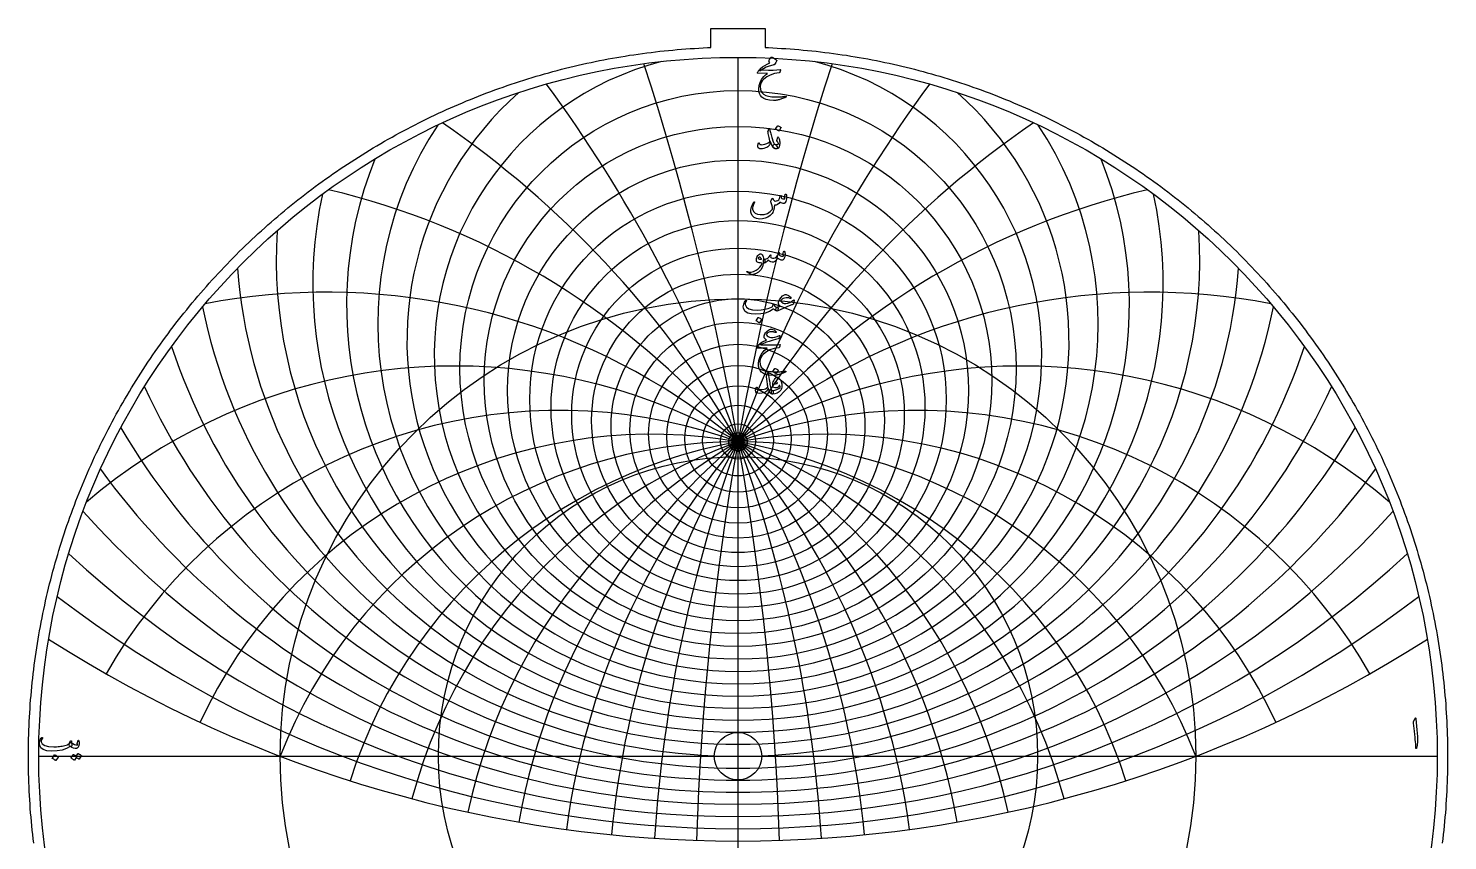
# Model space of a CAD drawing. Header units: millimetres. Extents: x -84 to 84, y -84 to 86.
# Drawn here: x -83.6 to 83.6, y -9.9 to 85.8 of the extents above; entities that cross this region are included whole.
import ezdxf

# ---------------------------------------------------------------- set-up
doc = ezdxf.new("R2010")
doc.units = ezdxf.units.MM
for name, color, linetype in [('CUT_INNER', 6, 'Continuous'), ('CUT_OUTER', 1, 'Continuous'), ('ENGRAVE', 7, 'Continuous'), ('ENGRAVE_FINE', 8, 'Continuous'), ('TEXT', 5, 'Continuous')]:
    doc.layers.add(name, color=color, linetype=linetype)

msp = doc.modelspace()

# ---------------------------------------------------------------- linework, layer by layer
at = {"layer": 'CUT_INNER'}
msp.add_circle((0, 0), 2.795, dxfattribs=at)
at = {"layer": 'CUT_OUTER'}
msp.add_lwpolyline([(-82.944, -10.2302), (-83.0052, -9.721), (-83.0633, -9.2115), (-83.1182, -8.7017), (-83.1701, -8.1915), (-83.2188, -7.6811), (-83.2643, -7.1703), (-83.3068, -6.6593), (-83.3461, -6.148), (-83.3822, -5.6365), (-83.4152, -5.1247), (-83.4451, -4.6128), (-83.4718, -4.1007), (-83.4954, -3.5885), (-83.5159, -3.0761), (-83.5332, -2.5636), (-83.5473, -2.051), (-83.5583, -1.5383), (-83.5662, -1.0256), (-83.5709, -0.5128), (-83.5725, 0), (-83.5709, 0.5128), (-83.5662, 1.0256), (-83.5583, 1.5383), (-83.5473, 2.051), (-83.5332, 2.5636), (-83.5159, 3.0761), (-83.4954, 3.5885), (-83.4718, 4.1007), (-83.4451, 4.6128), (-83.4152, 5.1247), (-83.3822, 5.6365), (-83.3461, 6.148), (-83.3068, 6.6593), (-83.2643, 7.1703), (-83.2188, 7.6811), (-83.1701, 8.1915), (-83.1182, 8.7017), (-83.0633, 9.2115), (-83.0052, 9.721), (-82.944, 10.2302), (-82.8797, 10.7389), (-82.8122, 11.2472), (-82.7416, 11.7552), (-82.668, 12.2626), (-82.5912, 12.7696), (-82.5112, 13.2762), (-82.4282, 13.7822), (-82.3421, 14.2877), (-82.2529, 14.7927), (-82.1606, 15.2971), (-82.0652, 15.8009), (-81.9667, 16.3042), (-81.8651, 16.8068), (-81.7604, 17.3088), (-81.6527, 17.8102), (-81.5419, 18.3108), (-81.428, 18.8108), (-81.311, 19.3101), (-81.191, 19.8087), (-81.0679, 20.3065), (-80.9418, 20.8035), (-80.8126, 21.2998), (-80.6804, 21.7952), (-80.5452, 22.2899), (-80.4069, 22.7836), (-80.2656, 23.2766), (-80.1212, 23.7686), (-79.9739, 24.2598), (-79.8235, 24.7501), (-79.6702, 25.2394), (-79.5138, 25.7278), (-79.3544, 26.2152), (-79.1921, 26.7016), (-79.0268, 27.187), (-78.8585, 27.6714), (-78.6872, 28.1547), (-78.513, 28.637), (-78.3358, 29.1182), (-78.1556, 29.5983), (-77.9725, 30.0773), (-77.7865, 30.5552), (-77.5976, 31.0319), (-77.4057, 31.5075), (-77.2109, 31.9818), (-77.0132, 32.455), (-76.8126, 32.9269), (-76.6092, 33.3976), (-76.4028, 33.867), (-76.1936, 34.3352), (-75.9814, 34.8021), (-75.7665, 35.2676), (-75.5486, 35.7318), (-75.328, 36.1947), (-75.1045, 36.6563), (-74.8781, 37.1164), (-74.649, 37.5751), (-74.417, 38.0325), (-74.1823, 38.4884), (-73.9447, 38.9428), (-73.7044, 39.3958), (-73.4612, 39.8473), (-73.2154, 40.2973), (-72.9667, 40.7458), (-72.7153, 41.1927), (-72.4612, 41.6381), (-72.2044, 42.082), (-71.9448, 42.5242), (-71.6825, 42.9649), (-71.4175, 43.4039), (-71.1499, 43.8413), (-70.8795, 44.277), (-70.6065, 44.7111), (-70.3309, 45.1435), (-70.0525, 45.5742), (-69.7716, 46.0031), (-69.488, 46.4304), (-69.2018, 46.8559), (-68.913, 47.2796), (-68.6216, 47.7016), (-68.3276, 48.1217), (-68.0311, 48.5401), (-67.7319, 48.9566), (-67.4303, 49.3713), (-67.1261, 49.7841), (-66.8193, 50.195), (-66.5101, 50.6041), (-66.1983, 51.0112), (-65.8841, 51.4164), (-65.5674, 51.8197), (-65.2482, 52.2211), (-64.9265, 52.6204), (-64.6024, 53.0178), (-64.2759, 53.4132), (-63.9469, 53.8066), (-63.6156, 54.198), (-63.2818, 54.5873), (-62.9457, 54.9745), (-62.6072, 55.3597), (-62.2663, 55.7429), (-61.9231, 56.1239), (-61.5776, 56.5028), (-61.2297, 56.8795), (-60.8796, 57.2542), (-60.5271, 57.6266), (-60.1724, 57.9969), (-59.8154, 58.365), (-59.4562, 58.731), (-59.0947, 59.0947), (-58.731, 59.4562), (-58.365, 59.8154), (-57.9969, 60.1724), (-57.6266, 60.5271), (-57.2542, 60.8796), (-56.8795, 61.2297), (-56.5028, 61.5776), (-56.1239, 61.9231), (-55.7429, 62.2663), (-55.3597, 62.6072), (-54.9745, 62.9457), (-54.5873, 63.2818), (-54.198, 63.6156), (-53.8066, 63.9469), (-53.4132, 64.2759), (-53.0178, 64.6024), (-52.6204, 64.9265), (-52.2211, 65.2482), (-51.8197, 65.5674), (-51.4164, 65.8841), (-51.0112, 66.1983), (-50.6041, 66.5101), (-50.195, 66.8193), (-49.7841, 67.1261), (-49.3713, 67.4303), (-48.9566, 67.7319), (-48.5401, 68.0311), (-48.1217, 68.3276), (-47.7016, 68.6216), (-47.2796, 68.913), (-46.8559, 69.2018), (-46.4304, 69.488), (-46.0031, 69.7716), (-45.5742, 70.0525), (-45.1435, 70.3309), (-44.7111, 70.6065), (-44.277, 70.8795), (-43.8413, 71.1499), (-43.4039, 71.4175), (-42.9649, 71.6825), (-42.5242, 71.9448), (-42.082, 72.2044), (-41.6381, 72.4612), (-41.1927, 72.7153), (-40.7458, 72.9667), (-40.2973, 73.2154), (-39.8473, 73.4612), (-39.3958, 73.7044), (-38.9428, 73.9447), (-38.4884, 74.1823), (-38.0325, 74.417), (-37.5751, 74.649), (-37.1164, 74.8781), (-36.6563, 75.1045), (-36.1947, 75.328), (-35.7318, 75.5486), (-35.2676, 75.7665), (-34.8021, 75.9814), (-34.3352, 76.1936), (-33.867, 76.4028), (-33.3976, 76.6092), (-32.9269, 76.8126), (-32.455, 77.0132), (-31.9818, 77.2109), (-31.5075, 77.4057), (-31.0319, 77.5976), (-30.5552, 77.7865), (-30.0773, 77.9725), (-29.5983, 78.1556), (-29.1182, 78.3358), (-28.637, 78.513), (-28.1547, 78.6872), (-27.6714, 78.8585), (-27.187, 79.0268), (-26.7016, 79.1921), (-26.2152, 79.3544), (-25.7278, 79.5138), (-25.2394, 79.6702), (-24.7501, 79.8235), (-24.2598, 79.9739), (-23.7686, 80.1212), (-23.2766, 80.2656), (-22.7836, 80.4069), (-22.2899, 80.5452), (-21.7952, 80.6804), (-21.2998, 80.8126), (-20.8035, 80.9418), (-20.3065, 81.0679), (-19.8087, 81.191), (-19.3101, 81.311), (-18.8108, 81.428), (-18.3108, 81.5419), (-17.8102, 81.6527), (-17.3088, 81.7604), (-16.8068, 81.8651), (-16.3042, 81.9667), (-15.8009, 82.0652), (-15.2971, 82.1606), (-14.7927, 82.2529), (-14.2877, 82.3421), (-13.7822, 82.4282), (-13.2762, 82.5112), (-12.7696, 82.5912), (-12.2626, 82.668), (-11.7552, 82.7416), (-11.2472, 82.8122), (-10.7389, 82.8797), (-10.2302, 82.944), (-9.721, 83.0052), (-9.2115, 83.0633), (-8.7017, 83.1182), (-8.1915, 83.1701), (-7.6811, 83.2188), (-7.1703, 83.2643), (-6.6593, 83.3068), (-6.148, 83.3461), (-5.6365, 83.3822), (-5.1247, 83.4152), (-4.6128, 83.4451), (-4.1007, 83.4718), (-3.5885, 83.4954), (-3.2025, 83.5108), (-3.2025, 85.7685), (3.2025, 85.7685), (3.2025, 83.5108), (3.5885, 83.4954), (4.1007, 83.4718), (4.6128, 83.4451), (5.1247, 83.4152), (5.6365, 83.3822), (6.148, 83.3461), (6.6593, 83.3068), (7.1703, 83.2643), (7.6811, 83.2188), (8.1915, 83.1701), (8.7017, 83.1182), (9.2115, 83.0633), (9.721, 83.0052), (10.2302, 82.944), (10.7389, 82.8797), (11.2472, 82.8122), (11.7552, 82.7416), (12.2626, 82.668), (12.7696, 82.5912), (13.2762, 82.5112), (13.7822, 82.4282), (14.2877, 82.3421), (14.7927, 82.2529), (15.2971, 82.1606), (15.8009, 82.0652), (16.3042, 81.9667), (16.8068, 81.8651), (17.3088, 81.7604), (17.8102, 81.6527), (18.3108, 81.5419), (18.8108, 81.428), (19.3101, 81.311), (19.8087, 81.191), (20.3065, 81.0679), (20.8035, 80.9418), (21.2998, 80.8126), (21.7952, 80.6804), (22.2899, 80.5452), (22.7836, 80.4069), (23.2766, 80.2656), (23.7686, 80.1212), (24.2598, 79.9739), (24.7501, 79.8235), (25.2394, 79.6702), (25.7278, 79.5138), (26.2152, 79.3544), (26.7016, 79.1921), (27.187, 79.0268), (27.6714, 78.8585), (28.1547, 78.6872), (28.637, 78.513), (29.1182, 78.3358), (29.5983, 78.1556), (30.0773, 77.9725), (30.5552, 77.7865), (31.0319, 77.5976), (31.5075, 77.4057), (31.9818, 77.2109), (32.455, 77.0132), (32.9269, 76.8126), (33.3976, 76.6092), (33.867, 76.4028), (34.3352, 76.1936), (34.8021, 75.9814), (35.2676, 75.7665), (35.7318, 75.5486), (36.1947, 75.328), (36.6563, 75.1045), (37.1164, 74.8781), (37.5751, 74.649), (38.0325, 74.417), (38.4884, 74.1823), (38.9428, 73.9447), (39.3958, 73.7044), (39.8473, 73.4612), (40.2973, 73.2154), (40.7458, 72.9667), (41.1927, 72.7153), (41.6381, 72.4612), (42.082, 72.2044), (42.5242, 71.9448), (42.9649, 71.6825), (43.4039, 71.4175), (43.8413, 71.1499), (44.277, 70.8795), (44.7111, 70.6065), (45.1435, 70.3309), (45.5742, 70.0525), (46.0031, 69.7716), (46.4304, 69.488), (46.8559, 69.2018), (47.2796, 68.913), (47.7016, 68.6216), (48.1217, 68.3276), (48.5401, 68.0311), (48.9566, 67.7319), (49.3713, 67.4303), (49.7841, 67.1261), (50.195, 66.8193), (50.6041, 66.5101), (51.0112, 66.1983), (51.4164, 65.8841), (51.8197, 65.5674), (52.2211, 65.2482), (52.6204, 64.9265), (53.0178, 64.6024), (53.4132, 64.2759), (53.8066, 63.9469), (54.198, 63.6156), (54.5873, 63.2818), (54.9745, 62.9457), (55.3597, 62.6072), (55.7429, 62.2663), (56.1239, 61.9231), (56.5028, 61.5776), (56.8795, 61.2297), (57.2542, 60.8796), (57.6266, 60.5271), (57.9969, 60.1724), (58.365, 59.8154), (58.731, 59.4562), (59.0947, 59.0947), (59.4562, 58.731), (59.8154, 58.365), (60.1724, 57.9969), (60.5271, 57.6266), (60.8796, 57.2542), (61.2297, 56.8795), (61.5776, 56.5028), (61.9231, 56.1239), (62.2663, 55.7429), (62.6072, 55.3597), (62.9457, 54.9745), (63.2818, 54.5873), (63.6156, 54.198), (63.9469, 53.8066), (64.2759, 53.4132), (64.6024, 53.0178), (64.9265, 52.6204), (65.2482, 52.2211), (65.5674, 51.8197), (65.8841, 51.4164), (66.1983, 51.0112), (66.5101, 50.6041), (66.8193, 50.195), (67.1261, 49.7841), (67.4303, 49.3713), (67.7319, 48.9566), (68.0311, 48.5401), (68.3276, 48.1217), (68.6216, 47.7016), (68.913, 47.2796), (69.2018, 46.8559), (69.488, 46.4304), (69.7716, 46.0031), (70.0525, 45.5742), (70.3309, 45.1435), (70.6065, 44.7111), (70.8795, 44.277), (71.1499, 43.8413), (71.4175, 43.4039), (71.6825, 42.9649), (71.9448, 42.5242), (72.2044, 42.082), (72.4612, 41.6381), (72.7153, 41.1927), (72.9667, 40.7458), (73.2154, 40.2973), (73.4612, 39.8473), (73.7044, 39.3958), (73.9447, 38.9428), (74.1823, 38.4884), (74.417, 38.0325), (74.649, 37.5751), (74.8781, 37.1164), (75.1045, 36.6563), (75.328, 36.1947), (75.5486, 35.7318), (75.7665, 35.2676), (75.9814, 34.8021), (76.1936, 34.3352), (76.4028, 33.867), (76.6092, 33.3976), (76.8126, 32.9269), (77.0132, 32.455), (77.2109, 31.9818), (77.4057, 31.5075), (77.5976, 31.0319), (77.7865, 30.5552), (77.9725, 30.0773), (78.1556, 29.5983), (78.3358, 29.1182), (78.513, 28.637), (78.6872, 28.1547), (78.8585, 27.6714), (79.0268, 27.187), (79.1921, 26.7016), (79.3544, 26.2152), (79.5138, 25.7278), (79.6702, 25.2394), (79.8235, 24.7501), (79.9739, 24.2598), (80.1212, 23.7686), (80.2656, 23.2766), (80.4069, 22.7836), (80.5452, 22.2899), (80.6804, 21.7952), (80.8126, 21.2998), (80.9418, 20.8035), (81.0679, 20.3065), (81.191, 19.8087), (81.311, 19.3101), (81.428, 18.8108), (81.5419, 18.3108), (81.6527, 17.8102), (81.7604, 17.3088), (81.8651, 16.8068), (81.9667, 16.3042), (82.0652, 15.8009), (82.1606, 15.2971), (82.2529, 14.7927), (82.3421, 14.2877), (82.4282, 13.7822), (82.5112, 13.2762), (82.5912, 12.7696), (82.668, 12.2626), (82.7416, 11.7552), (82.8122, 11.2472), (82.8797, 10.7389), (82.944, 10.2302), (83.0052, 9.721), (83.0633, 9.2115), (83.1182, 8.7017), (83.1701, 8.1915), (83.2188, 7.6811), (83.2643, 7.1703), (83.3068, 6.6593), (83.3461, 6.148), (83.3822, 5.6365), (83.4152, 5.1247), (83.4451, 4.6128), (83.4718, 4.1007), (83.4954, 3.5885), (83.5159, 3.0761), (83.5332, 2.5636), (83.5473, 2.051), (83.5583, 1.5383), (83.5662, 1.0256), (83.5709, 0.5128), (83.5725, 0), (83.5709, -0.5128), (83.5662, -1.0256), (83.5583, -1.5383), (83.5473, -2.051), (83.5332, -2.5636), (83.5159, -3.0761), (83.4954, -3.5885), (83.4718, -4.1007), (83.4451, -4.6128), (83.4152, -5.1247), (83.3822, -5.6365), (83.3461, -6.148), (83.3068, -6.6593), (83.2643, -7.1703), (83.2188, -7.6811), (83.1701, -8.1915), (83.1182, -8.7017), (83.0633, -9.2115), (83.0052, -9.721), (82.944, -10.2302)], dxfattribs=at)
at = {"layer": 'ENGRAVE'}
for points in [[(0, -82.35), (0, 82.35)], [(-82.35, 0), (82.35, 0)]]:
    msp.add_lwpolyline(points, dxfattribs=at)
for centre, radius in [((0, 0), 82.35), ((0, 41.102), 22.0131), ((0, 0), 53.9054), ((0, 38.0014), 10.5352), ((0, 37.0482), 1.098), ((0, 0), 35.2859)]:
    msp.add_circle(centre, radius, dxfattribs=at)
for centre, radius, start, end in [((0, 47.2325), 35.7746, 104.568368, 75.431632), ((0, 58.6288), 54.3863, 176.527025, 3.472975), ((0, 81.5394), 84.3645, 210.508576, 329.491424), ((0, -20.6924), 57.7405, 21, 159), ((0, -20.6924), 57.7405, 21, 159), ((0, 140.4285), 150.4192, 237.334847, 302.665153)]:
    msp.add_arc(centre, radius, start, end, dxfattribs=at)
at = {"layer": 'ENGRAVE_FINE'}
for centre, radius in [((0, 45.6872), 32.7457), ((0, 44.3192), 29.8753), ((0, 43.1092), 27.1417), ((0, 42.0413), 24.5264), ((0, 40.2802), 19.5878), ((0, 39.5664), 17.2381), ((0, 38.9528), 14.9526), ((0, 38.433), 12.7214), ((0, 37.6539), 8.3857), ((0, 37.387), 6.2647), ((0, 37.1982), 4.1649), ((0, 37.0856), 2.079)]:
    msp.add_circle(centre, radius, dxfattribs=at)
for centre, radius, start, end in [((-327.4629, -20.6924), 332.5145, 1.857947, 17.916987), ((-327.4629, -20.6924), 332.5145, 1.857947, 17.916987), ((327.4629, -20.6924), 332.5145, 162.083013, 178.142053), ((327.4629, -20.6924), 332.5145, 162.083013, 178.142053), ((-158.6408, -20.6924), 168.822, 3.743551, 36.279337), ((-158.6408, -20.6924), 168.822, 3.743551, 36.279337), ((158.6408, -20.6924), 168.822, 143.720663, 176.256449), ((158.6408, -20.6924), 168.822, 143.720663, 176.256449), ((0, 48.9782), 38.9874, 131.44749, 48.55251), ((0, 50.9524), 42.4146, 146.48771, 33.51229), ((-100.0095, -20.6924), 115.4811, 5.686111, 55.63063), ((-100.0095, -20.6924), 115.4811, 5.686111, 55.63063), ((100.0095, -20.6924), 115.4811, 124.36937, 174.313889), ((100.0095, -20.6924), 115.4811, 124.36937, 174.313889), ((0, 53.1891), 46.0923, 158.111417, 21.888583), ((0, 55.7305), 50.0648, 167.906186, 12.093814), ((-68.8125, -20.6924), 89.8283, 7.718412, 76.755815), ((-68.8125, -20.6924), 89.8283, 7.718412, 76.755815), ((68.8125, -20.6924), 89.8283, 103.244185, 172.281588), ((68.8125, -20.6924), 89.8283, 103.244185, 172.281588), ((0, 61.9493), 59.1243, 184.320592, 355.679408), ((-48.4501, -20.6924), 75.3749, 9.87903, 100.948203), ((-48.4501, -20.6924), 75.3749, 9.87903, 100.948203), ((48.4501, -20.6924), 75.3749, 79.051797, 170.12097), ((48.4501, -20.6924), 75.3749, 79.051797, 170.12097), ((0, 65.7754), 64.3638, 191.49664, 348.50336), ((0, 70.2142), 70.2142, 198.193322, 341.806678), ((-33.3365, -20.6924), 66.673, 12.215451, 130.587427), ((-33.3365, -20.6924), 66.673, 12.215451, 130.587427), ((33.3365, -20.6924), 66.673, 49.412573, 167.784549), ((33.3365, -20.6924), 66.673, 49.412573, 167.784549), ((0, 75.4063), 76.8179, 204.507158, 335.492842), ((-21.0158, -20.6924), 61.4462, 14.788559, 150.348571), ((-21.0158, -20.6924), 61.4462, 14.788559, 150.348571), ((21.0158, -20.6924), 61.4462, 29.651429, 165.211441), ((21.0158, -20.6924), 61.4462, 29.651429, 165.211441), ((-10.1812, -20.6924), 58.6313, 17.679419, 155.089162), ((-10.1812, -20.6924), 58.6313, 17.679419, 155.089162), ((10.1812, -20.6924), 58.6313, 24.910838, 162.320581), ((10.1812, -20.6924), 58.6313, 24.910838, 162.320581), ((0, 88.8696), 93.1121, 216.250717, 323.749283), ((0, 97.7561), 103.4218, 221.77477, 318.22523), ((0, 108.7178), 115.8145, 227.113368, 312.886632), ((0, 122.5337), 131.0715, 232.292856, 307.707144)]:
    msp.add_arc(centre, radius, start, end, dxfattribs=at)
at = {"layer": 'TEXT'}
for points in [[(4.1104, 81.441), (3.6849, 81.3299), (3.3093, 81.1866), (2.9836, 81.0109), (2.7078, 80.803), (2.6655, 80.7711), (2.6262, 80.7531), (2.59, 80.7492), (2.5568, 80.7592), (2.5182, 80.8052), (2.524, 80.87), (2.5742, 80.9537), (2.6688, 81.0563), (2.8926, 81.242), (3.1498, 81.4094), (3.4405, 81.5585), (3.7646, 81.6894), (3.6721, 81.8258), (3.6548, 81.8599), (3.6465, 81.894), (3.6474, 81.9281), (3.6575, 81.9621), (3.7229, 82.0921), (3.7829, 82.1996), (3.8374, 82.2845), (3.8864, 82.3469), (3.9177, 82.3764), (3.9485, 82.3919), (3.9786, 82.3935), (4.0081, 82.381), (4.1795, 82.2842), (4.3235, 82.1935), (4.4401, 82.1089), (4.5292, 82.0303), (4.5466, 82.0051), (4.5548, 81.9731), (4.5539, 81.9344), (4.5439, 81.8891), (4.5125, 81.8182), (4.4623, 81.732), (4.3932, 81.6307), (4.3052, 81.5141), (4.2821, 81.4967), (4.2419, 81.4788), (4.1847, 81.4602), (4.1104, 81.441)], [(2.9611, 80.8761), (3.586, 80.8542), (4.1262, 80.8517), (4.5819, 80.8688), (4.953, 80.9053), (4.9644, 80.9067), (4.9743, 80.9059), (4.9826, 80.903), (4.9895, 80.898), (4.9945, 80.8912), (4.9974, 80.8828), (4.9982, 80.8729), (4.9968, 80.8615), (4.9872, 80.817), (4.9779, 80.7763), (4.9689, 80.7391), (4.9603, 80.7056), (4.9519, 80.6758), (4.9438, 80.6496), (4.9361, 80.6271), (4.9286, 80.6082), (4.9128, 80.5781), (4.8945, 80.5559), (4.8738, 80.5416), (4.8507, 80.5352), (4.2882, 80.4332), (3.7987, 80.2734), (3.3823, 80.0558), (3.039, 79.7803), (2.8655, 79.5822), (2.7395, 79.3724), (2.6609, 79.1511), (2.6299, 78.9183), (2.6597, 78.5527), (2.7784, 78.2547), (2.986, 78.0243), (3.2825, 77.8615), (3.4362, 77.8122), (3.6051, 77.7714), (3.7893, 77.7391), (3.9887, 77.7154), (4.2029, 77.6998), (4.4318, 77.6922), (4.6754, 77.6925), (4.9335, 77.7008), (5.0252, 77.7059), (5.1155, 77.7117), (5.2042, 77.7181), (5.2914, 77.7251), (5.3765, 77.7327), (5.4588, 77.7409), (5.5384, 77.7498), (5.6153, 77.7592), (5.6387, 77.7604), (5.6555, 77.7543), (5.6655, 77.7409), (5.6689, 77.7202), (5.667, 77.6962), (5.6616, 77.6776), (5.6524, 77.6645), (5.6396, 77.6569), (5.5021, 77.5988), (5.3718, 77.5461), (5.2488, 77.4989), (5.1331, 77.4572), (5.0251, 77.4207), (4.925, 77.3891), (4.8327, 77.3623), (4.7484, 77.3404), (4.6691, 77.3242), (4.592, 77.3099), (4.5169, 77.2974), (4.444, 77.2868), (4.3729, 77.2786), (4.3034, 77.2734), (4.2354, 77.2713), (4.1689, 77.2722), (3.7147, 77.3075), (3.3361, 77.3842), (3.0329, 77.5023), (2.8052, 77.6618), (2.6381, 77.8612), (2.5215, 78.094), (2.4555, 78.3604), (2.44, 78.6602), (2.4877, 79.0321), (2.6019, 79.3931), (2.7824, 79.7432), (3.0292, 80.0823), (3.1257, 80.1848), (3.235, 80.2832), (3.3571, 80.3772), (3.4919, 80.467), (2.3133, 80.4767), (2.285, 80.4889), (2.2731, 80.5108), (2.2777, 80.5425), (2.2987, 80.5839), (2.3383, 80.6442), (2.3742, 80.6983), (2.4065, 80.7464), (2.4351, 80.7884), (2.46, 80.824), (2.4813, 80.853), (2.499, 80.8752), (2.513, 80.8907), (2.5447, 80.8934), (2.6299, 80.8919), (2.7687, 80.8861), (2.9611, 80.8761)], [(3.733, 73.8678), (3.761, 73.7402), (3.7914, 73.6103), (3.8243, 73.4784), (3.8596, 73.3443), (3.8973, 73.2075), (3.9375, 73.0673), (3.9801, 72.9238), (4.0252, 72.7769), (4.1162, 72.5127), (4.1993, 72.3143), (4.2745, 72.1815), (4.3417, 72.1146), (4.4005, 72.0747), (4.4599, 72.0184), (4.5198, 71.9456), (4.5804, 71.8565), (4.6376, 71.746), (4.6534, 71.6629), (4.6279, 71.6072), (4.5609, 71.5789), (4.3445, 71.6008), (4.153, 71.7445), (3.9865, 72.0099), (3.845, 72.3971), (3.8419, 72.4034), (3.8377, 72.408), (3.8322, 72.4107), (3.8255, 72.4117), (3.8206, 72.4107), (3.8158, 72.408), (3.8109, 72.4034), (3.806, 72.3971), (3.7923, 72.3343), (3.7756, 72.268), (3.7558, 72.198), (3.733, 72.1243), (3.708, 72.0546), (3.6818, 71.9965), (3.6544, 71.9499), (3.6258, 71.9149), (3.523, 71.8251), (3.3945, 71.7457), (3.2405, 71.6766), (3.0609, 71.6178), (2.8783, 71.5743), (2.72, 71.5557), (2.5861, 71.5621), (2.4765, 71.5935), (2.3827, 71.672), (2.3401, 71.8102), (2.3486, 72.008), (2.4083, 72.2656), (2.4141, 72.2741), (2.4217, 72.2802), (2.4311, 72.2838), (2.4424, 72.285), (2.4558, 72.2835), (2.4667, 72.279), (2.4753, 72.2713), (2.4813, 72.2607), (2.5045, 72.2068), (2.53, 72.1621), (2.5581, 72.1265), (2.5885, 72.1), (2.6835, 72.0647), (2.8125, 72.0561), (2.9757, 72.0744), (3.1729, 72.1195), (3.3832, 72.187), (3.5467, 72.2631), (3.6633, 72.3477), (3.733, 72.4409), (3.7445, 72.5352), (3.7257, 72.6966), (3.6764, 72.9249), (3.5966, 73.2201), (3.5583, 73.3757), (3.5357, 73.5014), (3.529, 73.5972), (3.5382, 73.6633), (3.6307, 73.9263), (3.6407, 73.954), (3.6514, 73.9738), (3.6627, 73.9856), (3.6745, 73.9896), (3.6891, 73.982), (3.7038, 73.9592), (3.7184, 73.9211), (3.733, 73.8678)], [(4.6729, 74.2867), (4.679, 74.2928), (4.6875, 74.2964), (4.6985, 74.2976), (4.7119, 74.2964), (4.8065, 74.2581), (4.8957, 74.2112), (4.9794, 74.1558), (5.0577, 74.0919), (5.0653, 74.0821), (5.0686, 74.0724), (5.0677, 74.0626), (5.0625, 74.0529), (4.8336, 73.6828), (4.8251, 73.6739), (4.8142, 73.6718), (4.8008, 73.6764), (4.7849, 73.6876), (4.7712, 73.6974), (4.7496, 73.712), (4.7201, 73.7315), (4.6827, 73.7558), (4.6367, 73.785), (4.5816, 73.8191), (4.5174, 73.8581), (4.444, 73.9019), (4.4343, 73.9092), (4.4294, 73.9165), (4.4294, 73.9238), (4.4343, 73.9312)], [(4.7168, 72.2948), (4.6881, 72.3426), (4.6607, 72.3837), (4.6346, 72.4181), (4.6096, 72.4458), (4.5916, 72.4695), (4.5816, 72.4969), (4.5795, 72.5279), (4.5853, 72.5626), (4.6875, 72.9328), (4.7018, 72.965), (4.7204, 72.9742), (4.7432, 72.9602), (4.7703, 72.923), (4.8111, 72.8442), (4.8458, 72.7489), (4.8744, 72.6372), (4.8969, 72.5091), (4.91, 72.3861), (4.9152, 72.2656), (4.9125, 72.1475), (4.9018, 72.0318), (4.8845, 71.931), (4.8616, 71.8431), (4.8333, 71.7679), (4.7995, 71.7055), (4.7578, 71.6592), (4.7009, 71.6227), (4.6288, 71.5959), (4.5414, 71.5789), (4.4519, 71.5755), (4.3685, 71.5898), (4.2912, 71.6218), (4.22, 71.6714), (4.1649, 71.7344), (4.136, 71.8065), (4.1332, 71.8878), (4.1567, 71.9782), (4.1941, 72.0522), (4.2383, 72.0988), (4.2891, 72.1179), (4.3466, 72.1097), (4.4793, 72.0778), (4.595, 72.0744), (4.6936, 72.0997), (4.7752, 72.1535), (4.777, 72.1679), (4.7679, 72.1962), (4.7478, 72.2385), (4.7168, 72.2948)], [(5.5569, 66.1915), (5.5654, 66.2128), (5.5763, 66.228), (5.5897, 66.2371), (5.6056, 66.2402), (5.6259, 66.2377), (5.6433, 66.2304), (5.6576, 66.2183), (5.6689, 66.2012), (5.6966, 66.1403), (5.7164, 66.0649), (5.7282, 65.9748), (5.7322, 65.87), (5.7215, 65.699), (5.6896, 65.5364), (5.6363, 65.3824), (5.5617, 65.2369), (5.5362, 65.2019), (5.5082, 65.1748), (5.4777, 65.1557), (5.4448, 65.1444), (5.3258, 65.1368), (5.1977, 65.1578), (5.0604, 65.2074), (4.914, 65.2856), (4.7907, 65.1167), (4.6449, 65.0044), (4.4766, 64.9487), (4.2857, 64.9496), (4.2795, 64.8469), (4.2705, 64.7481), (4.2588, 64.6533), (4.2443, 64.5624), (4.2271, 64.4749), (4.2072, 64.3901), (4.1845, 64.3081), (4.1591, 64.2288), (4.1001, 64.0857), (4.0203, 63.9536), (3.9199, 63.8325), (3.7987, 63.7223), (3.5153, 63.5336), (3.2155, 63.4009), (2.8993, 63.3242), (2.5666, 63.3035), (2.1919, 63.3543), (1.8957, 63.4873), (1.6781, 63.7025), (1.539, 63.9999), (1.5201, 64.107), (1.5171, 64.2337), (1.5298, 64.3798), (1.5585, 64.5454), (1.6044, 64.7268), (1.6692, 64.9155), (1.753, 65.1115), (1.8555, 65.3148), (1.8637, 65.3276), (1.8738, 65.3368), (1.8857, 65.3422), (1.8994, 65.3441), (1.9131, 65.3429), (1.9249, 65.3392), (1.935, 65.3331), (1.9432, 65.3246), (1.9487, 65.3121), (1.9505, 65.299), (1.9487, 65.2853), (1.9432, 65.271), (1.8129, 65.0004), (1.7289, 64.7779), (1.6912, 64.6035), (1.6997, 64.4772), (1.8227, 64.1987), (2.0162, 63.9963), (2.2805, 63.8699), (2.6153, 63.8197), (3.0834, 63.8495), (3.4797, 63.9682), (3.8042, 64.1758), (4.0568, 64.4723), (4.0559, 64.6677), (4.024, 64.8741), (3.961, 65.0914), (3.8669, 65.3197), (3.855, 65.3429), (3.8486, 65.3635), (3.8477, 65.3818), (3.8523, 65.3976), (3.8785, 65.452), (3.9034, 65.503), (3.9272, 65.5506), (3.9497, 65.5949), (3.971, 65.6352), (3.9911, 65.671), (4.01, 65.7022), (4.0276, 65.7288), (4.0377, 65.7401), (4.0483, 65.7446), (4.0596, 65.7425), (4.0715, 65.7337), (4.0775, 65.727), (4.0861, 65.7166), (4.097, 65.7026), (4.1104, 65.685), (4.1256, 65.6637), (4.1421, 65.6387), (4.1597, 65.6101), (4.1786, 65.5778), (4.217, 65.5157), (4.2492, 65.4707), (4.2754, 65.4427), (4.2955, 65.4317), (4.4221, 65.4211), (4.5487, 65.4427), (4.6754, 65.4966), (4.802, 65.5827), (4.8479, 65.6399), (4.8933, 65.7337), (4.938, 65.864), (4.9822, 66.0308), (4.9864, 66.0466), (4.9944, 66.06), (5.0059, 66.0709), (5.0211, 66.0795), (5.0354, 66.0849), (5.0491, 66.0868), (5.0622, 66.0849), (5.0747, 66.0795), (5.0933, 66.049), (5.1003, 65.9918), (5.0957, 65.9078), (5.0796, 65.797), (5.1779, 65.7367), (5.2829, 65.6972), (5.3946, 65.6783), (5.513, 65.6801), (5.5115, 65.7157), (5.5069, 65.7446), (5.4993, 65.7669), (5.4887, 65.7824), (5.4765, 65.797), (5.4692, 65.8116), (5.4668, 65.8262), (5.4692, 65.8408)], [(2.983, 58.0594), (2.8688, 57.6585), (2.6774, 57.3227), (2.4086, 57.0521), (2.0625, 56.8467), (2.0141, 56.8258), (1.9663, 56.8071), (1.9191, 56.7905), (1.8726, 56.7761), (1.8269, 56.764), (1.7825, 56.7548), (1.7393, 56.7482), (1.6973, 56.7444), (1.5925, 56.7593), (1.4537, 56.8138), (1.2809, 56.9079), (1.0739, 57.0415), (1.0517, 57.0607), (1.0386, 57.0792), (1.0346, 57.0972), (1.0398, 57.1145), (1.0513, 57.1279), (1.0666, 57.134), (1.0854, 57.1328), (1.108, 57.1243), (1.3232, 57.0546), (1.5645, 57.0549), (1.8321, 57.1252), (2.1258, 57.2655), (2.3657, 57.4284), (2.5641, 57.6198), (2.7212, 57.8399), (2.8369, 58.0886), (2.836, 58.0974), (2.8332, 58.1044), (2.8287, 58.1096), (2.8223, 58.1129), (2.6545, 58.1227), (2.5118, 58.1421), (2.394, 58.1714), (2.3012, 58.2103), (2.2293, 58.2706), (2.1843, 58.354), (2.166, 58.4605), (2.1745, 58.5902), (2.1773, 58.6074), (2.1806, 58.6249), (2.1846, 58.6427), (2.1891, 58.6608), (2.1943, 58.6795), (2.2001, 58.6992), (2.2065, 58.7197), (2.2135, 58.7412), (2.2707, 58.8803), (2.3401, 58.9956), (2.4217, 59.0873), (2.5154, 59.1551), (2.6113, 59.1923), (2.6993, 59.1917), (2.7793, 59.1533), (2.8515, 59.0772), (2.9145, 58.9713), (2.9623, 58.8483), (2.9948, 58.7083), (3.0122, 58.5512), (3.0218, 58.5514), (3.0311, 58.5519), (3.04, 58.5526), (3.0487, 58.5537), (3.0574, 58.5547), (3.0664, 58.5555), (3.0757, 58.556), (3.0852, 58.5561), (3.1181, 58.5491), (3.1437, 58.5281), (3.162, 58.4931), (3.1729, 58.4441), (3.1775, 58.3902), (3.1766, 58.3357), (3.1702, 58.2806), (3.1583, 58.2249), (3.1428, 58.1759), (3.1254, 58.1409), (3.1062, 58.1199), (3.0852, 58.1129), (2.9927, 58.1129), (2.9921, 58.1041), (2.9903, 58.0922), (2.9872, 58.0773), (2.983, 58.0594)], [(2.7492, 58.6048), (2.6981, 58.694), (2.6421, 58.757), (2.5812, 58.7938), (2.5154, 58.8045), (2.4762, 58.7941), (2.4412, 58.7777), (2.4104, 58.7552), (2.3839, 58.7266), (2.3754, 58.7114), (2.3742, 58.6949), (2.3803, 58.6773), (2.3937, 58.6584), (2.4439, 58.6143), (2.5167, 58.5841), (2.6119, 58.568), (2.7297, 58.5659), (2.7419, 58.5683), (2.7492, 58.5756), (2.7516, 58.5878), (2.7492, 58.6048)], [(5.4424, 59.5009), (5.4531, 59.5082), (5.4655, 59.5058), (5.4798, 59.4936), (5.496, 59.4717), (5.5133, 59.4346), (5.5264, 59.3816), (5.5352, 59.3128), (5.5398, 59.2282), (5.5413, 59.132), (5.5362, 59.0383), (5.5243, 58.9469), (5.5057, 58.8581), (5.4515, 58.6852), (5.3913, 58.561), (5.3249, 58.4855), (5.2525, 58.4587), (5.0811, 58.4688), (4.9225, 58.5135), (4.7767, 58.5929), (4.6437, 58.7071), (4.5524, 58.5272), (4.444, 58.3869), (4.3186, 58.2861), (4.1762, 58.2249), (4.0267, 58.2115), (3.8754, 58.2493), (3.7223, 58.3382), (3.5674, 58.4782), (3.442, 58.3184), (3.319, 58.2042), (3.1985, 58.1358), (3.0804, 58.1129), (3.0566, 58.1263), (3.0341, 58.1665), (3.0128, 58.2335), (2.9927, 58.3272), (2.9854, 58.4197), (2.9976, 58.4879), (3.0292, 58.5318), (3.0804, 58.5512), (3.305, 58.6021), (3.5016, 58.701), (3.6703, 58.848), (3.8109, 59.0431), (3.8185, 59.0538), (3.8267, 59.0614), (3.8356, 59.066), (3.845, 59.0675), (3.8566, 59.0663), (3.8669, 59.0626), (3.876, 59.0565), (3.884, 59.048), (3.8885, 59.0218), (3.8779, 58.9774), (3.852, 58.9147), (3.8109, 58.8337), (3.8648, 58.7713), (3.9485, 58.7254), (4.062, 58.6958), (4.2054, 58.6827), (4.3841, 58.7202), (4.5402, 58.8422), (4.6738, 59.0489), (4.7849, 59.3402), (4.7904, 59.3551), (4.7971, 59.3658), (4.805, 59.3722), (4.8142, 59.3743), (4.8279, 59.3731), (4.8397, 59.3694), (4.8498, 59.3633), (4.858, 59.3548), (4.8641, 59.3426), (4.8677, 59.3305), (4.8689, 59.3183), (4.8677, 59.3061), (4.819, 59.1016), (4.8759, 59.051), (4.9444, 59.0066), (5.0245, 58.9683), (5.1161, 58.936), (5.2053, 58.915), (5.2732, 58.9104), (5.3197, 58.9223), (5.345, 58.9506), (5.3532, 58.9938), (5.3487, 59.0553), (5.3313, 59.1351), (5.3012, 59.2331), (5.3063, 59.2608), (5.3316, 59.3146), (5.377, 59.3947), (5.4424, 59.5009)], [(0.8961, 53.6998), (0.9135, 53.7187), (0.9314, 53.7266), (0.95, 53.7236), (0.9692, 53.7096), (0.9838, 53.6913), (0.9886, 53.6706), (0.9838, 53.6475), (0.9692, 53.6219), (0.8949, 53.5068), (0.8474, 53.4003), (0.8267, 53.3023), (0.8328, 53.2128), (0.9853, 52.9188), (1.2821, 52.7136), (1.7231, 52.5973), (2.3085, 52.5699), (2.7428, 52.6019), (3.1595, 52.6686), (3.5586, 52.7699), (3.94, 52.906), (4.0072, 52.9459), (4.0629, 53.007), (4.1071, 53.0895), (4.1396, 53.1933), (4.1506, 53.2228), (4.1689, 53.2432), (4.1944, 53.2545), (4.2273, 53.2566), (4.2507, 53.2466), (4.2675, 53.2262), (4.2775, 53.1955), (4.2809, 53.1544), (4.3037, 53.0527), (4.3673, 52.9766), (4.4717, 52.9261), (4.6169, 52.9011), (4.6693, 52.8895), (4.7046, 52.8597), (4.7228, 52.8116), (4.7241, 52.7453), (4.7064, 52.6217), (4.6827, 52.5334), (4.6528, 52.4805), (4.6169, 52.4628), (4.5101, 52.4768), (4.4087, 52.5188), (4.3128, 52.5888), (4.2224, 52.6868), (4.2148, 52.6908), (4.2017, 52.688), (4.1832, 52.6786), (4.1591, 52.6625), (3.705, 52.4068), (3.2094, 52.2242), (2.6725, 52.1146), (2.0942, 52.0781), (1.5597, 52.1146), (1.1445, 52.2242), (0.8486, 52.4068), (0.6721, 52.6625), (0.6319, 52.8052), (0.6185, 52.951), (0.6319, 53.0999), (0.6721, 53.2518), (0.7263, 53.393), (0.7817, 53.5148), (0.8383, 53.617), (0.8961, 53.6998)], [(6.6283, 53.6852), (6.5309, 53.2956), (6.5199, 53.2767), (6.5017, 53.2591), (6.4761, 53.2426), (6.4432, 53.2274), (6.3703, 53.2017), (6.2929, 53.1732), (6.2108, 53.142), (6.1242, 53.1081), (6.0331, 53.0717), (5.9373, 53.0332), (5.837, 52.9926), (5.7322, 52.9498), (4.612, 52.4628), (4.5609, 52.4741), (4.5195, 52.5078), (4.4879, 52.5642), (4.4659, 52.643), (4.4623, 52.7267), (4.4854, 52.7976), (4.5353, 52.8558), (4.612, 52.9011), (4.6216, 52.9055), (4.6407, 52.9139), (4.6691, 52.9262), (4.707, 52.9425), (4.754, 52.9624), (4.8099, 52.9857), (4.8746, 53.0124), (4.9481, 53.0423), (4.8534, 53.1394), (4.7935, 53.2457), (4.7682, 53.361), (4.7776, 53.4855), (4.8714, 53.7817), (5.0309, 54.0322), (5.2561, 54.2371), (5.5471, 54.3963), (5.6107, 54.4112), (5.6847, 54.4072), (5.769, 54.3844), (5.8637, 54.3427), (5.962, 54.2858), (6.0524, 54.2221), (6.1349, 54.1518), (6.2095, 54.0748), (6.2305, 54.0465), (6.2399, 54.02), (6.2378, 53.9954), (6.2241, 53.9726), (6.2034, 53.9549), (6.1802, 53.9458), (6.1547, 53.9452), (6.1267, 53.9531), (5.9809, 53.999), (5.8259, 54.02), (5.6619, 54.0161), (5.4887, 53.9872), (5.3319, 53.9403), (5.2074, 53.8776), (5.1152, 53.7991), (5.0552, 53.7047), (5.0491, 53.6627), (5.065, 53.6146), (5.1027, 53.5604), (5.1624, 53.5001), (5.2306, 53.4454), (5.2987, 53.4027), (5.3669, 53.3723), (5.4351, 53.354), (5.6393, 53.3489), (5.8576, 53.3918), (6.0898, 53.4828), (6.3361, 53.6219), (6.3626, 53.6386), (6.3884, 53.6548), (6.4137, 53.6703), (6.4384, 53.6852), (6.4621, 53.6992), (6.4846, 53.712), (6.5059, 53.7236), (6.526, 53.7339), (6.5817, 53.7601), (6.6173, 53.7607), (6.6329, 53.7357), (6.6283, 53.6852)], [(2.3718, 51.6787), (2.3779, 51.6848), (2.3864, 51.6884), (2.3973, 51.6897), (2.4107, 51.6884), (2.5054, 51.6501), (2.5946, 51.6032), (2.6783, 51.5478), (2.7565, 51.4839), (2.7641, 51.4742), (2.7675, 51.4644), (2.7666, 51.4547), (2.7614, 51.4449), (2.5325, 51.0748), (2.524, 51.066), (2.513, 51.0638), (2.4996, 51.0684), (2.4838, 51.0797), (2.4701, 51.0894), (2.4485, 51.104), (2.4189, 51.1235), (2.3815, 51.1479), (2.3355, 51.1771), (2.2805, 51.2112), (2.2162, 51.2501), (2.1429, 51.294), (2.1331, 51.3013), (2.1283, 51.3086), (2.1283, 51.3159), (2.1331, 51.3232)], [(4.9408, 49.5494), (4.9447, 49.515), (4.9225, 49.4507), (4.8741, 49.3567), (4.7995, 49.2328), (4.7837, 49.2127), (4.7655, 49.1963), (4.7448, 49.1835), (4.7216, 49.1744), (4.4099, 49.0885), (4.1323, 49.0112), (3.8888, 48.9424), (3.6794, 48.8821), (3.5041, 48.8307), (3.3628, 48.7884), (3.2557, 48.7552), (3.1827, 48.7312), (2.5934, 48.4682), (2.552, 48.4651), (2.5203, 48.4706), (2.4984, 48.4846), (2.4862, 48.5071), (2.4859, 48.5154), (2.4899, 48.5254), (2.4981, 48.5373), (2.5106, 48.551), (2.6305, 48.6636), (2.8101, 48.7823), (3.0493, 48.9071), (3.3482, 49.038), (3.267, 49.1074), (3.1985, 49.1744), (3.1428, 49.2389), (3.0999, 49.301), (3.0734, 49.3689), (3.067, 49.4507), (3.0807, 49.5466), (3.1145, 49.6565), (3.1693, 49.7709), (3.246, 49.8854), (3.3446, 49.9998), (3.4651, 50.1143), (3.5963, 50.2132), (3.722, 50.2811), (3.8423, 50.3179), (3.957, 50.3237), (4.1125, 50.2924), (4.2529, 50.2275), (4.378, 50.1292), (4.4879, 49.9974), (4.4976, 49.981), (4.5025, 49.9658), (4.5025, 49.9518), (4.4976, 49.939), (4.4869, 49.9271), (4.4745, 49.9207), (4.4602, 49.9198), (4.444, 49.9244), (4.3723, 49.9472), (4.3034, 49.967), (4.2372, 49.9837), (4.1737, 49.9974), (4.1133, 50.0078), (4.0562, 50.0145), (4.0025, 50.0175), (3.9521, 50.0169), (3.7424, 49.9922), (3.5662, 49.9329), (3.4234, 49.8388), (3.3141, 49.7101), (3.4304, 49.557), (3.5601, 49.4434), (3.7031, 49.3695), (3.8596, 49.3351), (4.0925, 49.3326), (4.343, 49.3692), (4.6111, 49.4446), (4.8969, 49.5591), (4.9088, 49.5621), (4.9201, 49.5615), (4.9307, 49.5573), (4.9408, 49.5494)], [(2.9197, 48.4828), (3.5446, 48.4609), (4.0848, 48.4584), (4.5405, 48.4755), (4.9116, 48.512), (4.923, 48.5134), (4.9329, 48.5126), (4.9412, 48.5097), (4.9481, 48.5047), (4.9531, 48.4979), (4.956, 48.4895), (4.9568, 48.4796), (4.9554, 48.4682), (4.9458, 48.4237), (4.9365, 48.383), (4.9275, 48.3458), (4.9189, 48.3123), (4.9105, 48.2825), (4.9024, 48.2563), (4.8947, 48.2338), (4.8872, 48.2149), (4.8714, 48.1848), (4.8531, 48.1626), (4.8324, 48.1483), (4.8093, 48.1419), (4.2468, 48.0399), (3.7573, 47.8801), (3.3409, 47.6625), (2.9976, 47.387), (2.8241, 47.1888), (2.6981, 46.9791), (2.6195, 46.7578), (2.5885, 46.525), (2.6183, 46.1594), (2.737, 45.8614), (2.9446, 45.631), (3.2411, 45.4682), (3.3948, 45.4189), (3.5637, 45.3781), (3.7479, 45.3458), (3.9473, 45.3221), (4.1616, 45.3065), (4.3905, 45.2989), (4.634, 45.2992), (4.8921, 45.3074), (4.9838, 45.3126), (5.0741, 45.3184), (5.1628, 45.3248), (5.25, 45.3318), (5.3351, 45.3394), (5.4174, 45.3476), (5.497, 45.3565), (5.5739, 45.3659), (5.5973, 45.3671), (5.6141, 45.361), (5.6241, 45.3476), (5.6275, 45.3269), (5.6256, 45.3029), (5.6202, 45.2843), (5.611, 45.2712), (5.5983, 45.2636), (5.4607, 45.2055), (5.3304, 45.1528), (5.2074, 45.1056), (5.0918, 45.0639), (4.9837, 45.0274), (4.8836, 44.9958), (4.7913, 44.969), (4.707, 44.9471), (4.6277, 44.9309), (4.5506, 44.9166), (4.4755, 44.9041), (4.4026, 44.8935), (4.3316, 44.8853), (4.262, 44.8801), (4.194, 44.878), (4.1275, 44.8789), (3.6733, 44.9142), (3.2947, 44.9909), (2.9915, 45.109), (2.7638, 45.2685), (2.5967, 45.4679), (2.4801, 45.7007), (2.4141, 45.967), (2.3986, 46.2669), (2.4463, 46.6388), (2.5605, 46.9998), (2.741, 47.3499), (2.9878, 47.689), (3.0843, 47.7915), (3.1936, 47.8898), (3.3157, 47.9839), (3.4505, 48.0737), (2.2719, 48.0834), (2.2436, 48.0956), (2.2318, 48.1175), (2.2363, 48.1492), (2.2573, 48.1906), (2.2969, 48.2508), (2.3328, 48.305), (2.3651, 48.3531), (2.3937, 48.3951), (2.4186, 48.4307), (2.44, 48.4597), (2.4576, 48.4819), (2.4716, 48.4974), (2.5033, 48.5001), (2.5885, 48.4986), (2.7273, 48.4928), (2.9197, 48.4828)], [(4.052, 43.1099), (4.0873, 43.0928), (4.1153, 43.066), (4.136, 43.0295), (4.1494, 42.9832), (4.1582, 42.926), (4.1603, 42.8712), (4.1558, 42.8189), (4.1445, 42.769), (4.1278, 42.7263), (4.1068, 42.6959), (4.0815, 42.6776), (4.052, 42.6715), (3.9062, 42.712), (3.7853, 42.814), (3.6895, 42.9775), (3.6185, 43.2024), (3.6094, 43.2412), (3.6015, 43.2748), (3.5948, 43.3033), (3.5893, 43.3266), (3.585, 43.3447), (3.582, 43.3576), (3.5802, 43.3654), (3.5796, 43.368), (3.5723, 43.3823), (3.565, 43.3862), (3.5577, 43.3799), (3.5503, 43.3631), (3.4676, 43.1762), (3.375, 43.0295), (3.2727, 42.923), (3.1607, 42.8566), (2.9982, 42.8055), (2.8076, 42.7738), (2.5891, 42.7616), (2.3425, 42.769), (2.1779, 42.8198), (2.0881, 42.9431), (2.0732, 43.1388), (2.1331, 43.4069), (2.1468, 43.4392), (2.1636, 43.4629), (2.1834, 43.4782), (2.2062, 43.4849), (2.2287, 43.4827), (2.2476, 43.4715), (2.2628, 43.4511), (2.2744, 43.4216), (2.299, 43.3585), (2.3292, 43.3108), (2.3648, 43.2782), (2.4059, 43.2608), (2.6363, 43.2255), (2.8551, 43.2219), (3.0624, 43.2499), (3.2581, 43.3095), (3.3431, 43.354), (3.4128, 43.4142), (3.4673, 43.4903), (3.5065, 43.5823), (3.5041, 43.6258), (3.4919, 43.7272), (3.47, 43.8863), (3.4383, 44.1034), (3.4222, 44.2195), (3.4079, 44.3244), (3.3954, 44.418), (3.3848, 44.5003), (3.3756, 44.5708), (3.3677, 44.6287), (3.361, 44.6742), (3.3555, 44.7073), (3.351, 44.7578), (3.3519, 44.8022), (3.3583, 44.8406), (3.3702, 44.8729), (3.389, 44.9129), (3.4067, 44.9502), (3.4231, 44.9847), (3.4383, 45.0165), (3.452, 45.0456), (3.4639, 45.0719), (3.4739, 45.0955), (3.4822, 45.1164), (3.4907, 45.1331), (3.5016, 45.1444), (3.515, 45.1502), (3.5309, 45.1505), (3.5482, 45.1438), (3.5613, 45.1334), (3.5701, 45.1194), (3.5747, 45.1018), (3.6044, 44.8526), (3.635, 44.6166), (3.6665, 44.3936), (3.6989, 44.1837), (3.7319, 43.9869), (3.7652, 43.8033), (3.7989, 43.6326), (3.8328, 43.4751), (3.8739, 43.3281), (3.9241, 43.2182), (3.9835, 43.1455), (4.052, 43.1099)], [(4.3539, 45.691), (4.36, 45.6971), (4.3685, 45.7008), (4.3795, 45.702), (4.3929, 45.7008), (4.4875, 45.6624), (4.5767, 45.6156), (4.6604, 45.5602), (4.7387, 45.4962), (4.7463, 45.4865), (4.7496, 45.4768), (4.7487, 45.467), (4.7435, 45.4573), (4.5146, 45.0871), (4.5061, 45.0783), (4.4952, 45.0762), (4.4818, 45.0808), (4.4659, 45.092), (4.4522, 45.1018), (4.4306, 45.1164), (4.4011, 45.1358), (4.3637, 45.1602), (4.3177, 45.1894), (4.2626, 45.2235), (4.1984, 45.2625), (4.125, 45.3063), (4.1153, 45.3136), (4.1104, 45.3209), (4.1104, 45.3282), (4.1153, 45.3355)], [(4.612, 44.6634), (4.6455, 44.6586), (4.6827, 44.644), (4.7234, 44.6196), (4.7679, 44.5855), (4.9581, 44.3828), (5.0905, 44.1545), (5.1651, 43.9007), (5.1819, 43.6212), (5.1669, 43.4757), (5.1368, 43.3461), (5.0914, 43.2322), (5.0309, 43.1342), (4.8345, 42.9318), (4.606, 42.7872), (4.3451, 42.7005), (4.052, 42.6715), (4.0224, 42.6785), (3.9972, 42.6996), (3.9762, 42.7346), (3.9594, 42.7836), (3.9532, 42.8107), (3.9491, 42.8384), (3.9471, 42.8667), (3.9473, 42.8956), (3.9489, 42.9242), (3.9515, 42.9516), (3.955, 42.9778), (3.9594, 43.0027), (3.9725, 43.0459), (3.9923, 43.0782), (4.0188, 43.0995), (4.052, 43.1099), (4.3375, 43.1482), (4.5853, 43.2194), (4.7953, 43.3235), (4.9676, 43.4605), (4.9593, 43.529), (4.9493, 43.5835), (4.9374, 43.624), (4.9237, 43.6504), (4.9073, 43.6733), (4.8921, 43.6882), (4.8781, 43.6952), (4.8653, 43.6943), (4.8565, 43.6912), (4.8495, 43.687), (4.8443, 43.6815), (4.8409, 43.6748), (4.7941, 43.5786), (4.7362, 43.5043), (4.6674, 43.452), (4.5877, 43.4216), (4.3561, 43.4036), (4.1969, 43.4666), (4.1101, 43.6106), (4.0958, 43.8355), (4.1153, 43.9646), (4.1542, 44.0985), (4.2127, 44.2373), (4.2906, 44.381), (4.3728, 44.5046), (4.4538, 44.5928), (4.5335, 44.6458), (4.612, 44.6634)], [(4.4513, 44.1375), (4.4029, 44.1238), (4.3649, 44.0875), (4.3372, 44.0288), (4.3198, 43.9475), (4.3201, 43.9347), (4.3211, 43.9256), (4.3226, 43.9201), (4.3247, 43.9183), (4.3737, 43.9064), (4.4233, 43.9), (4.4735, 43.8991), (4.5244, 43.9037), (4.5691, 43.9131), (4.606, 43.9268), (4.6349, 43.9448), (4.6559, 43.967), (4.6011, 44.0452), (4.5487, 44.0997), (4.4988, 44.1305), (4.4513, 44.1375)], [(79.6934, 4.3848), (79.7431, 4.4809), (79.783, 4.5147), (79.8132, 4.4861), (79.8337, 4.3952), (79.9532, 3.1225), (80.0243, 2.3413), (80.0402, 1.7173), (80.0009, 1.2504), (79.9064, 0.9406), (79.8892, 0.9153), (79.8739, 0.9017), (79.8606, 0.8997), (79.8493, 0.9095), (79.8402, 0.9247), (79.8337, 0.9445), (79.8298, 0.9689), (79.8285, 0.9978), (79.8285, 1.2228), (79.8181, 1.4614), (79.7973, 1.7137), (79.7661, 1.9796), (79.7593, 2.0491), (79.7389, 2.2367), (79.7048, 2.5426), (79.6571, 2.9666), (79.5428, 3.9069), (79.5402, 3.9569), (79.5428, 4.003), (79.5506, 4.0452), (79.5636, 4.0835)], [(-78.5246, 1.59), (-78.5196, 1.5874), (-78.5148, 1.5848), (-78.5105, 1.5822), (-78.5064, 1.5796), (-78.5023, 1.5767), (-78.498, 1.5731), (-78.4933, 1.5689), (-78.4882, 1.564), (-78.4463, 1.5147), (-78.4298, 1.4445), (-78.4385, 1.3536), (-78.4726, 1.2419), (-78.5041, 1.1741), (-78.5363, 1.1315), (-78.5691, 1.1143), (-78.6025, 1.1224), (-78.6194, 1.1306), (-78.6337, 1.1341), (-78.6454, 1.1332), (-78.6545, 1.1276), (-79.0804, 0.8945), (-79.5895, 0.7302), (-80.1817, 0.6348), (-80.8571, 0.6082), (-81.4032, 0.6549), (-81.8155, 0.7796), (-82.0941, 0.9822), (-82.2389, 1.2627), (-82.2613, 1.3952), (-82.2662, 1.5276), (-82.2535, 1.6601), (-82.2233, 1.7926), (-82.1821, 1.9098), (-82.1311, 2.0173), (-82.0704, 2.115), (-81.9999, 2.203), (-81.9866, 2.214), (-81.9727, 2.2212), (-81.958, 2.2244), (-81.9428, 2.2238), (-81.9285, 2.2176), (-81.9168, 2.2095), (-81.9077, 2.1994), (-81.9012, 2.1874), (-81.8983, 2.1757), (-81.8999, 2.1614), (-81.9061, 2.1445), (-81.9168, 2.125), (-81.9921, 2.0147), (-82.0415, 1.9069), (-82.0649, 1.8017), (-82.0623, 1.6991), (-81.9389, 1.4419), (-81.6519, 1.2575), (-81.2012, 1.1458), (-80.5869, 1.1069), (-80.4183, 1.1095), (-80.2499, 1.1173), (-80.0819, 1.1302), (-79.9142, 1.1484), (-79.7478, 1.1718), (-79.5837, 1.2004), (-79.4218, 1.2341), (-79.2622, 1.2731), (-79.1074, 1.3173), (-78.9804, 1.3614), (-78.8814, 1.4056), (-78.8103, 1.4497), (-78.7829, 1.4731), (-78.7577, 1.5017), (-78.7348, 1.5354), (-78.7142, 1.5744), (-78.6949, 1.6179), (-78.6759, 1.6653), (-78.6572, 1.7166), (-78.6389, 1.7718), (-78.6317, 1.7887), (-78.6207, 1.803), (-78.6058, 1.8147), (-78.5869, 1.8237), (-78.5668, 1.8286), (-78.548, 1.8276), (-78.5304, 1.8208), (-78.5142, 1.8082), (-78.5012, 1.7906), (-78.4934, 1.7692), (-78.4908, 1.7439), (-78.4934, 1.7147)], [(-78.6804, 1.1744), (-78.7369, 1.228), (-78.7661, 1.2952), (-78.7681, 1.376), (-78.7428, 1.4705), (-78.6879, 1.5552), (-78.6376, 1.6069), (-78.5918, 1.6254), (-78.5506, 1.6108), (-78.3558, 1.4819), (-78.1609, 1.3913), (-77.9661, 1.339), (-77.7713, 1.325), (-77.7645, 1.3263), (-77.7596, 1.3302), (-77.7567, 1.3367), (-77.7557, 1.3458), (-77.7606, 1.363), (-77.7752, 1.3887), (-77.7996, 1.4228), (-77.8337, 1.4653), (-77.8402, 1.4783), (-77.8441, 1.4913), (-77.8454, 1.5043), (-77.8441, 1.5173), (-77.7194, 1.8757), (-77.7135, 1.8893), (-77.7064, 1.8991), (-77.698, 1.9049), (-77.6882, 1.9069), (-77.6785, 1.9052), (-77.67, 1.9004), (-77.6629, 1.8923), (-77.657, 1.8809), (-77.6181, 1.7643), (-77.5947, 1.6484), (-77.5869, 1.5332), (-77.5947, 1.4186), (-77.62, 1.276), (-77.6544, 1.1601), (-77.698, 1.0708), (-77.7506, 1.0082), (-77.7905, 0.9737), (-77.8272, 0.9484), (-77.8606, 0.9322), (-77.8908, 0.925), (-78.0648, 0.9211), (-78.2545, 0.9614), (-78.4596, 1.0458), (-78.6804, 1.1744)], [(-80.4934, 0.1458), (-80.4869, 0.1523), (-80.4778, 0.1562), (-80.4662, 0.1575), (-80.4519, 0.1562), (-80.3509, 0.1153), (-80.2558, 0.0653), (-80.1665, 0.0062), (-80.083, -0.062), (-80.0749, -0.0724), (-80.0713, -0.0828), (-80.0723, -0.0931), (-80.0778, -0.1035), (-80.322, -0.4983), (-80.3311, -0.5078), (-80.3428, -0.51), (-80.3571, -0.5052), (-80.3739, -0.4931), (-80.3886, -0.4828), (-80.4116, -0.4672), (-80.4431, -0.4464), (-80.483, -0.4204), (-80.5321, -0.3893), (-80.5908, -0.3529), (-80.6593, -0.3113), (-80.7376, -0.2646), (-80.748, -0.2568), (-80.7532, -0.249), (-80.7532, -0.2412), (-80.748, -0.2334)], [(-77.7557, 0.2913), (-77.7493, 0.2978), (-77.7402, 0.3017), (-77.7285, 0.303), (-77.7142, 0.3017), (-77.6631, 0.2825), (-77.6135, 0.2614), (-77.5656, 0.2383), (-77.5194, 0.2133), (-77.4744, 0.1861), (-77.4304, 0.1562), (-77.3874, 0.1237), (-77.3454, 0.0887), (-77.3372, 0.078), (-77.3337, 0.0666), (-77.3346, 0.0546), (-77.3402, 0.0419), (-77.5895, -0.3529), (-77.5963, -0.3581), (-77.6064, -0.3581), (-77.6197, -0.3529), (-77.6363, -0.3425), (-77.6476, -0.3329), (-77.6661, -0.3198), (-77.6918, -0.3031), (-77.7246, -0.2828), (-77.7648, -0.2586), (-77.8129, -0.2302), (-77.8687, -0.1975), (-77.9324, -0.1607), (-78.1298, -0.4672), (-78.1389, -0.4766), (-78.1506, -0.4789), (-78.1648, -0.474), (-78.1817, -0.462), (-78.1963, -0.4516), (-78.2194, -0.436), (-78.2509, -0.4152), (-78.2908, -0.3893), (-78.3398, -0.3581), (-78.3986, -0.3217), (-78.4671, -0.2802), (-78.5454, -0.2334), (-78.5535, -0.2256), (-78.5571, -0.2178), (-78.5561, -0.21), (-78.5506, -0.2022), (-78.296, 0.177), (-78.2895, 0.1835), (-78.2804, 0.1874), (-78.2687, 0.1887), (-78.2545, 0.1874), (-78.2109, 0.1733), (-78.1687, 0.1569), (-78.1278, 0.1382), (-78.0882, 0.1172), (-78.0499, 0.0944), (-78.0129, 0.0698), (-77.9772, 0.0437), (-77.9428, 0.0159)]]:
    msp.add_lwpolyline(points, close=True, dxfattribs=at)

doc.saveas('drawing.dxf')
